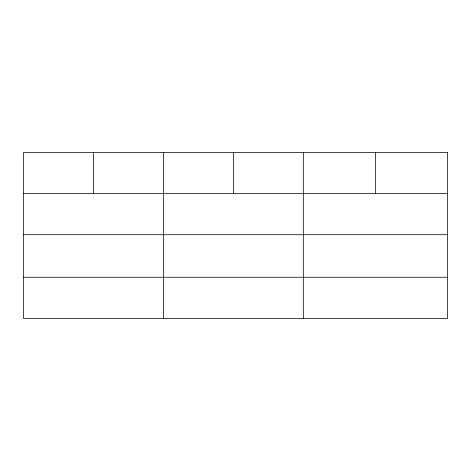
<?xml version="1.0" encoding="UTF-8"?>
<svg xmlns="http://www.w3.org/2000/svg" width="471" height="471" viewBox="0 0 471 471"><rect width="100%" height="100%" fill="white"/><g stroke="black" fill="none" stroke-linecap="round" stroke-linejoin="round"><path stroke-width="0.71" d="M23.55 193.387L447.45 193.387M23.55 234.699L447.45 234.699M23.55 277.254L447.45 277.254M375.387 152.433L375.387 193.387M303.324 152.433L303.324 318.567M233.38 152.433L233.38 193.387M163.437 152.433L163.437 318.567M93.494 152.433L93.494 193.387M447.45 152.433L23.55 152.433L23.55 318.567L447.45 318.567L447.45 152.433"/></g></svg>
